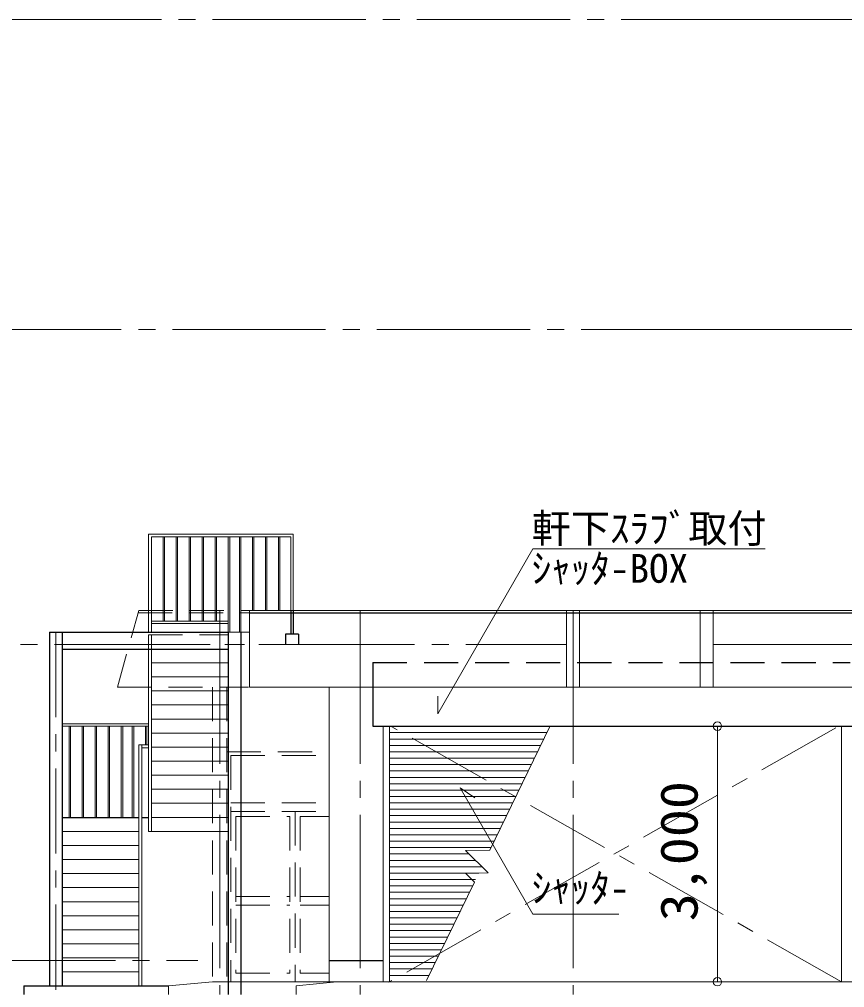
# Model space of a CAD drawing. Units: millimetres at full size, sheet at 1:200; details may follow other scales. Extents: x -55340 to 55340, y -38040 to 38040.
# Drawn here: x -40323 to -30630, y -13890 to -2521 of the extents above; entities that cross this region are included whole.
import ezdxf
from ezdxf.enums import TextEntityAlignment as Align

# ---------------------------------------------------------------- set-up
doc = ezdxf.new("R2010")
doc.units = ezdxf.units.MM
doc.header["$LTSCALE"] = 200
doc.header["$PDMODE"] = 32
doc.header["$PDSIZE"] = 100
for name, pattern in [('CHAIN1', [8, 5, -1, 1, -1]), ('CHAIN2', [12, 9, -1, 1, -1]), ('DASHED2', [3, 2, -1])]:
    doc.linetypes.add(name, pattern=pattern)
for name, color, linetype, lineweight in [('0-1_通り芯', 3, 'Continuous', 18), ('0-2_躯体', 3, 'Continuous', 18), ('0-3_外壁', 2, 'Continuous', 25), ('0-4_仕上', 7, 'Continuous', 18), ('0-5_建具(ｻｯｼ)', 4, 'Continuous', 9), ('0-A_寸法', 6, 'Continuous', 9), ('1-5_建具(ｻｯｼ)', 4, 'Continuous', 9)]:
    doc.layers.add(name, color=color, linetype=linetype, lineweight=lineweight)
doc.styles.add('ＭＳ ゴシック', font='')
doc.styles.get('ＭＳ ゴシック').set_extended_font_data('MS Gothic')

msp = doc.modelspace()

# ---------------------------------------------------------------- linework, layer by layer
at = {"layer": '0-1_通り芯', "color": 4, "linetype": 'CHAIN2', "lineweight": 9}
for p, q in [((-37970.2, -9460.6), (-37970.2, -13970.6)), ((-36320.2, -9460.6), (-36320.2, -13970.6)), ((-33820.2, -9460.6), (-33820.2, -13970.6))]:
    msp.add_line(p, q, dxfattribs=at)
at = {"layer": '0-1_通り芯', "color": 4, "linetype": 'CHAIN1', "lineweight": 9}
msp.add_line((-39895.2, -9715.6), (-39895.2, -16689.4), dxfattribs=at)
at = {"layer": '0-2_躯体', "color": 6, "lineweight": 25}
for p, q in [((-37620.2, -9490.6), (-32997.7, -9490.6)), ((-32997.7, -9490.6), (-25370.2, -9490.6)), ((-36685.2, -13570.6), (-36050.2, -13570.6))]:
    msp.add_line(p, q, dxfattribs=at)
at = {"layer": '0-2_躯体'}
for p, q in [((-37143.8, -9460.6), (-32997.7, -9460.6)), ((-33895.2, -10360.6), (-33895.2, -9460.6)), ((-33745.2, -10360.6), (-33745.2, -9460.6)), ((-32997.7, -9460.6), (-32069.7, -9460.6)), ((-32325.2, -10360.6), (-32325.2, -9460.6)), ((-32175.2, -10360.6), (-32175.2, -9460.6)), ((-32069.7, -9460.6), (-25922.3, -9460.6)), ((-37620.2, -10360.6), (-32085.4, -10360.6)), ((-36685.2, -10360.6), (-36685.2, -13820.6)), ((-38055.2, -13820.6), (-38570.2, -13870.6)), ((-38055.2, -13820.6), (17047.7, -13820.6)), ((-37070.2, -13870.6), (-36595.2, -13820.6)), ((-37070.2, -13870.6), (-37070.2, -13970.6))]:
    msp.add_line(p, q, dxfattribs=at)
for points in [[(-37620.2, -9460.6), (-37503.3, -9460.6), (-37337.5, -9460.6)], [(-37337.5, -9460.6), (-37161.4, -9460.6), (-37143.8, -9460.6)], [(-32175.2, -10360.6), (-25120.2, -10360.6), (-25370.2, -9460.6)], [(-38570.2, -13870.6), (-38570.2, -13911.9), (-38570.2, -13970.6)]]:
    msp.add_lwpolyline(points, dxfattribs=at)
at = {"layer": '0-3_外壁', "linetype": 'DASHED2'}
for p, q in [((-37135.2, -9460.6), (-37135.2, -9740.6)), ((-37105.2, -9460.6), (-37105.2, -9740.6)), ((-37195.2, -9740.6), (-37195.2, -9859.6)), ((-37045.2, -9740.6), (-37195.2, -9740.6)), ((-37045.2, -9740.6), (-37045.2, -9859.6)), ((-36170.2, -10070.6), (-36170.2, -10360.6)), ((-36170.2, -10070.6), (-30565.2, -10070.6))]:
    msp.add_line(p, q, dxfattribs=at)
at = {"layer": '0-3_外壁'}
for p, q in [((-37900.7, -9715.6), (-37870.2, -9715.6)), ((-39820.2, -9915.6), (-37870.2, -9915.6)), ((-36170.2, -10360.6), (-36170.2, -10820.6)), ((-39820.2, -11890.6), (-38920.2, -11890.6)), ((-38885.2, -11890.6), (-38805.6, -11890.6)), ((-38885.2, -11890.6), (-38805.6, -11890.6)), ((-40270.2, -13870.6), (-40270.2, -13970.6)), ((-40270.2, -13870.6), (-38570.2, -13870.6))]:
    msp.add_line(p, q, dxfattribs=at)
for points in [[(-39970.2, -9715.6), (-37901.6, -9715.6), (-37900.7, -9715.6)], [(-36170.2, -10820.6), (-30213.7, -10820.6), (-30205.6, -10820.6)], [(-39613.3, -11890.6), (-39515.9, -11890.6), (-39501.3, -11890.6)]]:
    msp.add_lwpolyline(points, dxfattribs=at)
at = {"layer": '0-4_仕上'}
for p, q in [((-38805.2, -8565.6), (-37105.2, -8565.6)), ((-38805.2, -9714), (-38805.2, -8565.6)), ((-38770.2, -8595.6), (-37135.2, -8595.6)), ((-38632.7, -9585.6), (-38632.7, -8595.6)), ((-38632.7, -9585.6), (-38632.7, -8595.6)), ((-38617.7, -9585.6), (-38617.7, -8595.6)), ((-38617.7, -9585.6), (-38617.7, -8595.6)), ((-38480.2, -9585.6), (-38480.2, -8595.6)), ((-38465.2, -9585.6), (-38465.2, -8595.6)), ((-38327.7, -9585.6), (-38327.7, -8595.6)), ((-38312.7, -9585.6), (-38312.7, -8595.6)), ((-38175.2, -9585.6), (-38175.2, -8595.6)), ((-38160.2, -9585.6), (-38160.2, -8595.6)), ((-38022.7, -9585.6), (-38022.7, -8595.6)), ((-38007.7, -9585.6), (-38007.7, -8595.6)), ((-37851.2, -9715.6), (-37851.2, -8595.6)), ((-37739.2, -9715.6), (-37739.2, -8595.6)), ((-37720.2, -9715.6), (-37720.2, -8595.6)), ((-37582.7, -9460.6), (-37582.7, -8595.6)), ((-37567.7, -9460.6), (-37567.7, -8595.6)), ((-37430.2, -9460.6), (-37430.2, -8595.6)), ((-37415.2, -9460.6), (-37415.2, -8595.6)), ((-37277.7, -9460.6), (-37277.7, -8595.6)), ((-37262.7, -9460.6), (-37262.7, -8595.6)), ((-37135.2, -9460.6), (-37135.2, -8595.6)), ((-37105.2, -9460.6), (-37105.2, -8565.6)), ((-38770.2, -9585.6), (-37870.2, -9585.6)), ((-38770.2, -9615.6), (-37870.2, -9615.6)), ((-38805.2, -12055.6), (-38805.2, -9915.6)), ((-38920.2, -11040.6), (-38805.2, -11040.6)), ((-38885.2, -13870.6), (-38885.2, -11040.6)), ((-38885.2, -11075.6), (-38805.2, -11075.6)), ((-39820.2, -12055.6), (-38920.2, -12055.6)), ((-38805.2, -12055.6), (-37874.9, -12055.6)), ((-39820.2, -12220.6), (-38920.2, -12220.6)), ((-39820.2, -12385.6), (-38920.2, -12385.6)), ((-39820.2, -12550.6), (-38920.2, -12550.6)), ((-39820.2, -12715.6), (-38920.2, -12715.6)), ((-39820.2, -12880.6), (-38920.2, -12880.6)), ((-39820.2, -13045.6), (-38920.2, -13045.6)), ((-39820.2, -13210.6), (-38920.2, -13210.6)), ((-39820.2, -13375.6), (-38920.2, -13375.6)), ((-39820.2, -13540.6), (-38920.2, -13540.6)), ((-39820.2, -13705.6), (-38920.2, -13705.6))]:
    msp.add_line(p, q, dxfattribs=at)
at = {"layer": '0-4_仕上', "color": 3}
for p, q in [((-37620.2, -10360.6), (-37620.2, -9460.6)), ((-37620.2, -9715.6), (-37870.2, -9715.6))]:
    msp.add_line(p, q, dxfattribs=at)
at = {"layer": '0-4_仕上', "linetype": 'DASHED2'}
for p, q in [((-38805.2, -9745.6), (-37869.8, -9745.6)), ((-38805.2, -9915.6), (-38805.2, -9745.6)), ((-38770.2, -9915.6), (-38770.2, -9745.6))]:
    msp.add_line(p, q, dxfattribs=at)
at = {"layer": '0-5_建具(ｻｯｼ)'}
for p, q in [((-35409, -10674.4), (-34291.2, -8738.4)), ((-34291.2, -8738.4), (-31563.8, -8738.4)), ((-38770.2, -10075.6), (-37870.2, -10075.6)), ((-38770.2, -10240.6), (-37870.2, -10240.6)), ((-38770.2, -10405.6), (-37870.2, -10405.6)), ((-38770.2, -10570.6), (-37870.2, -10570.6)), ((-35409, -10674.4), (-35409, -10469.4)), ((-39820.2, -10790.6), (-38805.2, -10790.6)), ((-38770.2, -10735.6), (-37870.2, -10735.6)), ((-39820.2, -10820.6), (-38805.2, -10820.6)), ((-39737.7, -11890.6), (-39737.7, -10820.6)), ((-39722.7, -11890.6), (-39722.7, -10820.6)), ((-39585.2, -11890.6), (-39585.2, -10820.6)), ((-39570.2, -11890.6), (-39570.2, -10820.6)), ((-39432.7, -11890.6), (-39432.7, -10820.6)), ((-39417.7, -11890.6), (-39417.7, -10820.6)), ((-39280.2, -11890.6), (-39280.2, -10820.6)), ((-39265.2, -11890.6), (-39265.2, -10820.6)), ((-39127.7, -11890.6), (-39127.7, -10820.6)), ((-39108.7, -11890.6), (-39108.7, -10820.6)), ((-38996.7, -11890.6), (-38996.7, -10820.6)), ((-38977.7, -11890.6), (-38977.7, -10820.6)), ((-38840.2, -11040.6), (-38840.2, -10820.6)), ((-38825.2, -11040.6), (-38825.2, -10820.6)), ((-38770.2, -10900.6), (-37870.2, -10900.6)), ((-35975.2, -10895.6), (-34128.9, -10895.6)), ((-34093.5, -10822.5), (-34797.2, -12275.4)), ((-32124.7, -10820.6), (-32124.7, -13820.6)), ((-35975.2, -10970.6), (-34165.2, -10970.6)), ((-38770.2, -11065.6), (-37870.2, -11065.6)), ((-35975.2, -11045.6), (-34201.5, -11045.6)), ((-35975.2, -11120.6), (-34237.9, -11120.6)), ((-38770.2, -11230.6), (-37870.2, -11230.6)), ((-35975.2, -11195.6), (-34274.2, -11195.6)), ((-35975.2, -11270.6), (-34310.5, -11270.6)), ((-35975.2, -11345.6), (-34346.9, -11345.6)), ((-38770.2, -11395.6), (-37870.2, -11395.6)), ((-35975.2, -11420.6), (-34383.2, -11420.6)), ((-38770.2, -11560.6), (-37870.2, -11560.6)), ((-35975.2, -11495.6), (-34419.5, -11495.6)), ((-35975.2, -11570.6), (-34455.8, -11570.6)), ((-35146.7, -11545.2), (-34974.9, -11661.2)), ((-35146.7, -11545.2), (-34291.2, -13026.9)), ((-35975.2, -11645.6), (-34492.2, -11645.6)), ((-38770.2, -11725.6), (-37870.2, -11725.6)), ((-35975.2, -11720.6), (-34528.5, -11720.6)), ((-35975.2, -11795.6), (-34564.8, -11795.6)), ((-38770.2, -11890.6), (-37870.2, -11890.6)), ((-37025.2, -11880.6), (-36685.2, -11880.6)), ((-35975.2, -11870.6), (-34601.2, -11870.6)), ((-35975.2, -11945.6), (-34637.5, -11945.6)), ((-35975.2, -12020.6), (-34673.8, -12020.6)), ((-35975.2, -12095.6), (-34710.1, -12095.6)), ((-35975.2, -12170.6), (-34746.5, -12170.6)), ((-35975.2, -12245.6), (-34782.8, -12245.6)), ((-34797.2, -12275.4), (-35084.8, -12279.4)), ((-35975.2, -12320.6), (-35042.5, -12320.6)), ((-35975.2, -12395.6), (-34965.6, -12395.6)), ((-35975.2, -12470.6), (-34891.8, -12470.6)), ((-35975.2, -12545.6), (-34928.1, -12545.6)), ((-35975.2, -12620.6), (-34964.4, -12620.6)), ((-35975.2, -12695.6), (-35000.8, -12695.6)), ((-35975.2, -12770.6), (-35037.1, -12770.6)), ((-35975.2, -12845.6), (-35073.4, -12845.6)), ((-35975.2, -12920.6), (-35109.7, -12920.6)), ((-35975.2, -12995.6), (-35146.1, -12995.6)), ((-35975.2, -13070.6), (-35182.4, -13070.6)), ((-34291.2, -13026.9), (-33280.9, -13026.9)), ((-35975.2, -13145.6), (-35218.7, -13145.6)), ((-35975.2, -13220.6), (-35255.1, -13220.6)), ((-35975.2, -13295.6), (-35291.4, -13295.6)), ((-35975.2, -13370.6), (-35327.7, -13370.6)), ((-35975.2, -13445.6), (-35364, -13445.6)), ((-35975.2, -13520.6), (-35400.4, -13520.6)), ((-35975.2, -13595.6), (-35436.7, -13595.6)), ((-35975.2, -13670.6), (-35473, -13670.6)), ((-35975.2, -13745.6), (-35509.4, -13745.6))]:
    msp.add_line(p, q, dxfattribs=at)
at = {"layer": '0-5_建具(ｻｯｼ)', "linetype": 'DASHED2'}
for p, q in [((-39170.2, -10360.6), (-38920.2, -9460.6)), ((-38928.6, -9490.6), (-37620.2, -9490.6)), ((-38920.2, -9460.6), (-37620.2, -9460.6)), ((-39170.2, -10360.6), (-37630.1, -10360.6)), ((-38055.2, -10360.6), (-38055.2, -13820.6)), ((-37885.2, -10360.6), (-37885.2, -13820.6)), ((-37885.2, -11120.6), (-36685.2, -11120.6)), ((-37840.2, -11165.6), (-36685.2, -11165.6)), ((-37840.2, -11165.6), (-37840.2, -13820.6)), ((-37840.2, -11720.6), (-36685.2, -11720.6)), ((-37840.2, -11820.6), (-36685.2, -11820.6)), ((-37085.2, -11820.6), (-37085.2, -13820.6)), ((-37780.2, -11880.6), (-37145.2, -11880.6)), ((-37780.2, -11880.6), (-37780.2, -13720.6)), ((-37145.2, -11880.6), (-37145.2, -13720.6)), ((-37025.2, -11880.6), (-37025.2, -13720.6)), ((-37780.2, -12820.6), (-37145.2, -12820.6)), ((-37025.2, -12820.6), (-36685.2, -12820.6)), ((-37780.2, -12920.6), (-37145.2, -12920.6)), ((-37025.2, -12920.6), (-36685.2, -12920.6)), ((-37780.2, -13720.6), (-37145.2, -13720.6)), ((-37025.2, -13720.6), (-36685.2, -13720.6))]:
    msp.add_line(p, q, dxfattribs=at)
at = {"layer": '0-5_建具(ｻｯｼ)', "linetype": 'CHAIN1'}
for p, q in [((-30732.4, -10839.2), (-35984.2, -13826.2)), ((-30665.2, -13820.6), (-35947.4, -10827))]:
    msp.add_line(p, q, dxfattribs=at)
at = {"layer": '0-5_建具(ｻｯｼ)'}
msp.add_lwpolyline([(-35084.8, -12279.4), (-34815.3, -12542.2), (-35084.8, -12545.9), (-34978.5, -12649.6), (-35539.5, -13807.9)], dxfattribs=at)
at = {"layer": '0-5_建具(ｻｯｼ)', "color": 6}
for p in [(-32124.7, -10820.6), (-32124.7, -13820.6)]:
    msp.add_point(p, dxfattribs=at)
at = {"layer": '0-A_寸法', "color": 4, "linetype": 'CHAIN2'}
for p, q in [((28546.7, -2520.6), (-46649.4, -2520.6)), ((-32320.2, -2520.6), (28546.7, -2520.6)), ((-31925.4, -6160.6), (-45795.2, -6160.6)), ((-35710.2, -9860.6), (-45795.2, -9860.6)), ((-39880.2, -9860.6), (-33895.2, -9860.6)), ((-32175.2, -9860.6), (-12045.2, -9860.6)), ((-45795.2, -13570.6), (-38226, -13570.6))]:
    msp.add_line(p, q, dxfattribs=at)
msp.add_lwpolyline([(-32320.2, -6160.6), (26753.1, -6160.6), (28223.8, -6160.6)], dxfattribs=at)
at = {"layer": '1-5_建具(ｻｯｼ)', "color": 7, "lineweight": 18}
for p, q in [((-38770.2, -9715.2), (-38770.2, -8595.6)), ((-37870.2, -9715.6), (-37870.2, -8595.6)), ((-38770.2, -12055.6), (-38770.2, -9915.6)), ((-36050.2, -13820.6), (-36050.2, -10820.6)), ((-35975.2, -13820.6), (-35975.2, -10820.6)), ((-30665.2, -13820.6), (-30665.2, -10820.6)), ((-38920.2, -13870.6), (-38920.2, -11040.6))]:
    msp.add_line(p, q, dxfattribs=at)
at = {"layer": '1-5_建具(ｻｯｼ)', "color": 2, "lineweight": 25}
for p, q in [((-39970.2, -9715.6), (-39970.2, -13870.6)), ((-39820.2, -9715.6), (-39820.2, -13870.6)), ((-37870.2, -9715.6), (-37870.2, -13970.6)), ((-37720.2, -9715.6), (-37720.2, -13970.6))]:
    msp.add_line(p, q, dxfattribs=at)

# ---------------------------------------------------------------- texts
at = {"layer": '0-5_建具(ｻｯｼ)', "color": 2, "style": 'ＭＳ ゴシック', "width": 1.1}
msp.add_text('3,000', height=439.9, rotation=90, dxfattribs=at).set_placement((-32224.7, -13110.6), align=Align.BOTTOM_LEFT)
at = {"layer": '1-5_建具(ｻｯｼ)', "color": 2, "style": 'ＭＳ ゴシック'}
for s, p in [('軒下ｽﾗﾌﾞ取付', (-34306.1, -8766.7)), ('ｼｬｯﾀ-BOX', (-34306.1, -9237)), ('ｼｬｯﾀ-', (-34306.1, -12988.2))]:
    msp.add_text(s, height=337.2, dxfattribs=at).set_placement(p, align=Align.BOTTOM_LEFT)

doc.saveas('drawing.dxf')
